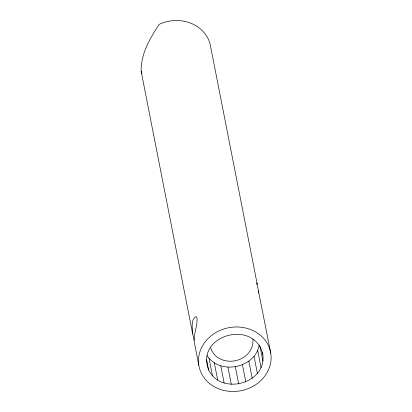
<?xml version="1.0" encoding="UTF-8"?>
<svg xmlns="http://www.w3.org/2000/svg" width="412" height="412" viewBox="0 0 412 412"><rect width="100%" height="100%" fill="white"/><g stroke="black" fill="none" stroke-linecap="round" stroke-linejoin="round"><path stroke-width="0.62" d="M194.248 340.25L192.62 333.643L141.162 71.353C140.683 54.152 149.88 38.481 159.022 24.55L160.536 23.695A36.477 32.09 -11.1 0 1 210.65 46.793L257.067 283.384L256.892 284.471M207.03 355.499C219.627 375.337 254.992 368.261 259.21 345.163M262.856 354.572C254.925 318.574 194.763 334.858 208.693 370.131C221.872 396.591 268.784 382.727 262.495 352.734M198.811 365.207L194.109 341.218C193.722 333.061 198.11 324.939 196.818 316.983L195.87 316.643C190.473 320.042 192.528 328.246 192.62 333.643M257.067 283.384L256.831 282.956L270.777 353.254A36.477 32.09 -11.1 0 1 221.12 389.675A36.477 32.09 -11.1 0 1 212.484 334.76A36.477 32.09 -11.1 0 1 270.777 353.254M141.162 71.353L142.022 73.599M210.769 347.893L211.557 350.406L214.41 354.583A21.661 19.055 -11.1 0 0 239.501 359.496A21.661 19.055 -11.1 0 0 252.886 339.164M260.029 346.446L262.908 361.128M257.68 350.427L261.043 367.556M254.029 356.287L257.387 373.421M248.833 361.185L252.196 378.314M242.452 364.774L245.815 381.909M235.324 366.824L238.682 383.958M227.929 367.19L231.287 384.319M220.77 365.841L224.128 382.975M214.338 362.879L217.701 380.008M209.075 358.497L212.432 375.631M206.654 359.728L208.693 370.131M258.556 290.965L258.695 292.906"/></g></svg>
